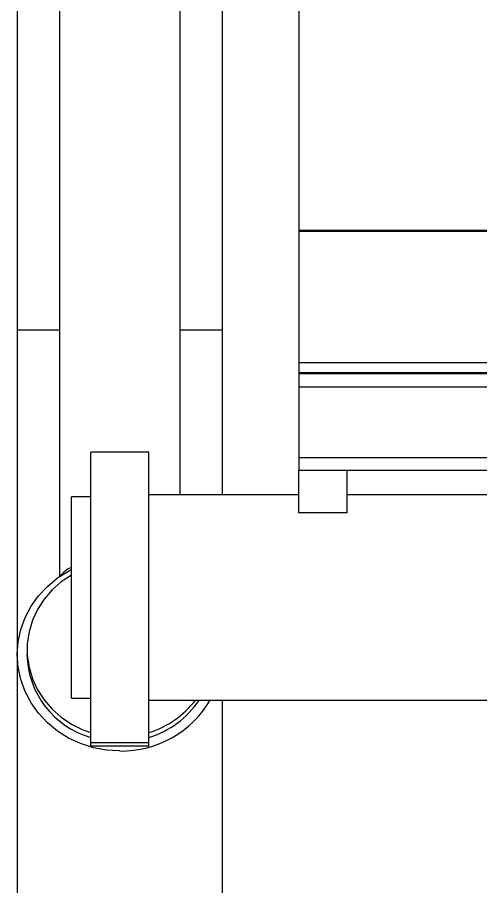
# Model space of a CAD drawing. Header units: millimetres. Extents: x 0.6 to 29.2, y 0.5 to 20.5.
# Drawn here: x 10.513 to 11.152, y 9.735 to 10.932 of the extents above; entities that cross this region are included whole.
import ezdxf

# ---------------------------------------------------------------- set-up
doc = ezdxf.new("R2010")
doc.units = ezdxf.units.MM

msp = doc.modelspace()

# ---------------------------------------------------------------- linework, layer by layer
for p, q in [((10.9013, 12.6673), (10.9013, 10.639)), ((10.5133, 11.5753), (10.5133, 10.502)), ((10.796, 10.502), (10.796, 11.5753)), ((10.5713, 11.0972), (10.5713, 10.162)), ((10.738, 10.2747), (10.738, 11.0972)), ((10.9013, 10.639), (13.9013, 10.639)), ((10.9013, 10.639), (10.9013, 10.638)), ((10.9013, 10.638), (13.9013, 10.638)), ((10.9013, 10.638), (10.9013, 10.4564)), ((10.5133, 10.502), (10.5133, 10.0547)), ((10.5133, 10.502), (10.5713, 10.502)), ((10.738, 10.502), (10.796, 10.502)), ((10.796, 10.2747), (10.796, 10.502)), ((11.1688, 10.4564), (10.9013, 10.4564)), ((10.9013, 10.4564), (10.9013, 10.4429)), ((10.9013, 10.4429), (13.9013, 10.4429)), ((10.9013, 10.4429), (10.9013, 10.4419)), ((10.9013, 10.4419), (10.9013, 10.4232)), ((10.9013, 10.4419), (13.9013, 10.4419)), ((10.9013, 10.4232), (10.9013, 10.3259)), ((10.9013, 10.4232), (13.9013, 10.4232)), ((10.6947, 10.3333), (10.6147, 10.3333)), ((10.6147, 9.9333), (10.6147, 10.3333)), ((10.6947, 9.9333), (10.6947, 10.3333)), ((10.9013, 10.3259), (13.9013, 10.3259)), ((10.9013, 10.3259), (10.9013, 10.3087)), ((10.9013, 10.3087), (13.9013, 10.3087)), ((10.9013, 10.25), (10.9013, 10.3087)), ((10.968, 10.25), (10.968, 10.3087)), ((10.6147, 10.272), (10.588, 10.272)), ((10.588, 10.2707), (10.588, 10.272)), ((10.9013, 10.2747), (10.6947, 10.2747)), ((12.368, 10.2747), (10.968, 10.2747)), ((10.588, 9.9947), (10.588, 10.2707)), ((10.968, 10.25), (10.9013, 10.25)), ((10.5267, 10.0615), (10.5267, 10.0547)), ((10.5133, 10.0547), (10.5133, 9.6876)), ((10.588, 9.9947), (10.6147, 9.9947)), ((10.6947, 9.992), (17.5813, 9.992)), ((10.796, 9.6876), (10.796, 9.992)), ((10.6147, 9.9333), (10.6947, 9.9333)), ((10.6147, 9.9287), (10.6147, 9.9333)), ((10.6947, 9.9287), (10.6147, 9.9287)), ((10.6947, 9.9287), (10.6947, 9.9333))]:
    msp.add_line(p, q)
at = {"flags": 128}
for points in [[(10.6547, 9.9219), (10.6362, 9.923), (10.6181, 9.9264), (10.6006, 9.932), (10.584, 9.9397), (10.5686, 9.9493), (10.5547, 9.9608), (10.5426, 9.9739), (10.5323, 9.9883), (10.5241, 10.0039), (10.5182, 10.0203), (10.5146, 10.0374), (10.5133, 10.0547), (10.5146, 10.072), (10.5182, 10.0891), (10.5241, 10.1055), (10.5323, 10.1211), (10.5426, 10.1356), (10.5547, 10.1486), (10.5686, 10.1601), (10.584, 10.1697), (10.588, 10.1718)], [(10.588, 10.1642), (10.5739, 10.1549), (10.5611, 10.1436), (10.5501, 10.1309), (10.541, 10.1169), (10.5341, 10.1018), (10.5294, 10.086), (10.527, 10.0698), (10.527, 10.0533), (10.5294, 10.0371), (10.5341, 10.0213), (10.541, 10.0062), (10.5501, 9.9922), (10.5611, 9.9795), (10.5739, 9.9682), (10.5882, 9.9588), (10.6037, 9.9512), (10.6147, 9.9473)]]:
    msp.add_lwpolyline(points, dxfattribs=at)
for centre, radius, start, end in [((10.5987, 10.145), 0.0315, 109.9299, 145.1004), ((10.6479, 10.0571), 0.1213, 181.113, 254.0938), ((10.6565, 10.0644), 0.1426, 269.2734, 329.4537), ((10.6581, 10.0619), 0.1268, 286.7804, 326.5601), ((10.6576, 10.0695), 0.1277, 286.872, 322.6351)]:
    msp.add_arc(centre, radius, start, end)

doc.saveas('drawing.dxf')
